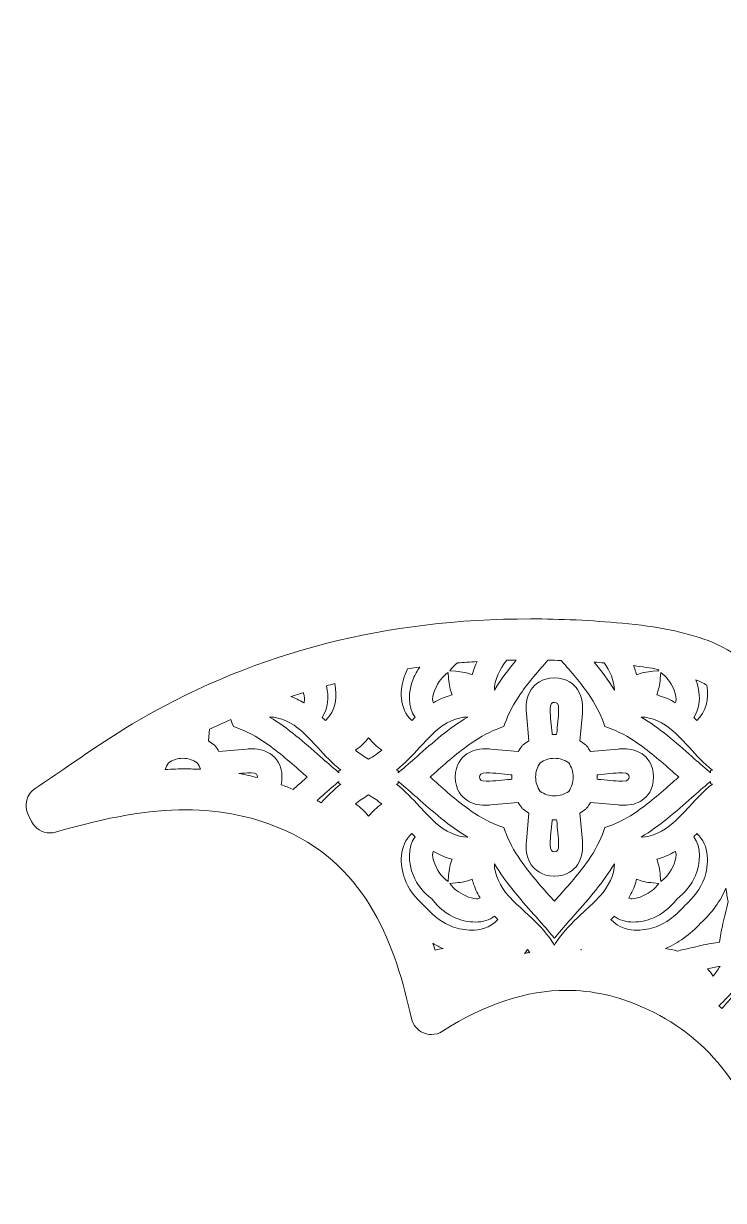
# Model space of a CAD drawing. Header units: inches. Extents: x 48 to 3590, y -2173 to -247.
# Drawn here: x 1273 to 1688, y -2169 to -1471 of the extents above; entities that cross this region are included whole.
import ezdxf

# ---------------------------------------------------------------- set-up
doc = ezdxf.new("R2010")
doc.units = ezdxf.units.IN
doc.header["$MEASUREMENT"] = 0
doc.layers.add('Layer 1', color=7, linetype='Continuous')

msp = doc.modelspace()

# ---------------------------------------------------------------- linework, layer by layer
at = {"layer": 'Layer 1', "lineweight": 0}
for points, knots in [([(1996.29, -2168.97), (1995.21, -2168.97), (1994.12, -2168.82), (1993.08, -2168.53), (1993.08, -2168.53), (1989.73, -2167.62), (1989.73, -2167.62), (1969.16, -2162.03), (1949.74, -2156.75), (1934.71, -2136.88), (1912.33, -2107.3), (1881.23, -2091.01), (1847.15, -2091.01), (1818.88, -2091.01), (1791.08, -2102.1), (1766.73, -2123.08), (1759.85, -2129.01), (1753.28, -2135.75), (1746.32, -2142.87), (1742.87, -2146.41), (1739.3, -2150.07), (1735.48, -2153.85), (1733.19, -2156.12), (1730.15, -2157.37), (1726.92, -2157.37), (1725.87, -2157.37), (1724.83, -2157.23), (1723.81, -2156.96), (1719.66, -2155.86), (1716.37, -2152.61), (1715.21, -2148.48), (1702.18, -2101.72), (1677.52, -2070.9), (1639.82, -2054.27), (1624.94, -2047.7), (1609.79, -2044.37), (1594.79, -2044.37), (1571.14, -2044.37), (1547.04, -2052.32), (1521.14, -2068.66), (1519.19, -2069.89), (1516.95, -2070.53), (1514.65, -2070.53), (1513.03, -2070.53), (1511.45, -2070.22), (1509.96, -2069.59), (1506.31, -2068.06), (1503.62, -2064.85), (1502.78, -2060.98), (1493.43, -2018.33), (1477.25, -1971.75), (1428.14, -1949.63), (1409.82, -1941.37), (1390.47, -1937.36), (1368.99, -1937.36), (1347.02, -1937.36), (1323.25, -1941.42), (1291.91, -1950.51), (1290.81, -1950.83), (1289.67, -1950.99), (1288.52, -1950.99), (1283.88, -1950.99), (1279.71, -1948.41), (1277.64, -1944.26), (1277.64, -1944.26), (1275.61, -1940.18), (1275.61, -1940.18), (1272.89, -1934.7), (1274.68, -1928.01), (1279.79, -1924.63), (1286.28, -1920.34), (1292.83, -1915.84), (1299.17, -1911.49), (1313.26, -1901.81), (1327.82, -1891.81), (1343.08, -1883.07), (1412.34, -1843.39), (1487.67, -1824.1), (1573.39, -1824.1), (1591.07, -1824.1), (1609.41, -1824.96), (1627.9, -1826.65), (1648.58, -1828.55), (1664.72, -1831.83), (1678.69, -1836.97), (1690.98, -1841.49), (1703.6, -1850.52), (1713.31, -1861.74), (1729.52, -1880.46), (1751.29, -1889.88), (1770.74, -1896.53), (1777.26, -1890.92), (1783.79, -1885), (1790.61, -1878.79), (1742.93, -1848.99), (1712.47, -1804.06), (1697.54, -1741.63), (1696.29, -1736.37), (1698.7, -1730.85), (1703.41, -1728.2), (1705.23, -1727.18), (1707.29, -1726.65), (1709.36, -1726.65), (1712.6, -1726.65), (1715.64, -1727.9), (1717.94, -1730.18), (1739.4, -1751.5), (1766.94, -1752.91), (1796.1, -1754.4), (1798.36, -1754.52), (1800.6, -1754.58), (1802.76, -1754.58), (1830.09, -1754.58), (1849.72, -1745.38), (1868.4, -1723.84), (1887.61, -1701.67), (1905.76, -1680.73), (1905.38, -1650.42), (1905.32, -1645.03), (1908.87, -1640.19), (1914.03, -1638.63), (1915.17, -1638.29), (1916.35, -1638.11), (1917.54, -1638.11), (1921.68, -1638.11), (1925.5, -1640.19), (1927.75, -1643.67), (1962.49, -1697.4), (1973.74, -1750.47), (1962.07, -1805.72), (1971.2, -1805.13), (1979.89, -1804.52), (1988.22, -1803.46), (1988.55, -1803.24), (1988.99, -1802.87), (1989.21, -1802.63), (2001.36, -1776.14), (2005.52, -1754.08), (2002.66, -1731.19), (2000.73, -1715.8), (2006.97, -1695.17), (2017.83, -1681.01), (2040.23, -1651.81), (2066.66, -1618.2), (2096.93, -1588.89), (2161.92, -1525.96), (2242.67, -1486.54), (2336.93, -1471.71), (2339.88, -1471.25), (2342.39, -1471.03), (2344.84, -1471.03), (2349.05, -1471.03), (2353.1, -1471.67), (2357.21, -1472.99), (2361.69, -1474.43), (2364.96, -1478.37), (2365.56, -1483.03), (2366.15, -1487.69), (2363.97, -1492.33), (2360, -1494.84), (2357.1, -1496.68), (2354.18, -1498.49), (2351.27, -1500.3), (2345.13, -1504.12), (2338.82, -1508.04), (2332.86, -1512.06), (2302.66, -1532.45), (2282.75, -1553.78), (2270.23, -1579.21), (2249.48, -1621.32), (2254.64, -1664.1), (2286.46, -1713.83), (2286.46, -1713.83), (2293.01, -1724.1), (2293.01, -1724.1), (2295.1, -1727.38), (2295.5, -1731.5), (2294.07, -1735.11), (2292.64, -1738.73), (2289.53, -1741.46), (2285.77, -1742.42), (2237.51, -1754.72), (2207.23, -1779.56), (2193.19, -1818.35), (2179.26, -1856.82), (2184.33, -1896.54), (2208.24, -1936.41), (2210.39, -1939.99), (2210.56, -1944.36), (2208.69, -1948.1), (2206.82, -1951.84), (2203.23, -1954.32), (2199.07, -1954.75), (2191.7, -1955.52), (2184.33, -1956.05), (2177.2, -1956.56), (2161.71, -1957.67), (2147.08, -1958.72), (2133.05, -1961.92), (2074.23, -1975.36), (2039.37, -2025.79), (2048.27, -2084.57), (2052.5, -2112.43), (2042.51, -2132.51), (2031.01, -2152.3), (2028.84, -2156.03), (2024.81, -2158.35), (2020.5, -2158.35), (2020.5, -2158.35), (2020.5, -2158.35), (2020.5, -2158.35), (2019.68, -2158.35), (2018.86, -2158.27), (2018.06, -2158.1), (2012.94, -2157.06), (2009.07, -2152.87), (2008.43, -2147.69), (2008.07, -2144.73), (2007.8, -2141.99), (2007.57, -2139.57), (2007.13, -2135.04), (2006.79, -2131.51), (2006.02, -2128.46), (2004.24, -2121.45), (2000.73, -2117.96), (1994.64, -2117.18), (1994.15, -2117.22), (1993.51, -2117.42), (1993.11, -2117.58), (1989.5, -2122.57), (1989.42, -2127.49), (1992.87, -2133.02), (1994.64, -2135.86), (1997.05, -2138.72), (2000.11, -2142.35), (2001.67, -2144.21), (2003.4, -2146.26), (2005.23, -2148.52), (2007.33, -2150.78), (2008.49, -2153.72), (2008.49, -2156.81), (2008.49, -2163.44), (2003.09, -2168.89), (1996.46, -2168.96), (1996.46, -2168.96), (1996.29, -2168.97), (1996.29, -2168.97)], [0, 0, 0, 0, 1, 1, 1, 2, 2, 2, 3, 3, 3, 4, 4, 4, 5, 5, 5, 6, 6, 6, 7, 7, 7, 8, 8, 8, 9, 9, 9, 10, 10, 10, 11, 11, 11, 12, 12, 12, 13, 13, 13, 14, 14, 14, 15, 15, 15, 16, 16, 16, 17, 17, 17, 18, 18, 18, 19, 19, 19, 20, 20, 20, 21, 21, 21, 22, 22, 22, 23, 23, 23, 24, 24, 24, 25, 25, 25, 26, 26, 26, 27, 27, 27, 28, 28, 28, 29, 29, 29, 30, 30, 30, 31, 31, 31, 32, 32, 32, 33, 33, 33, 34, 34, 34, 35, 35, 35, 36, 36, 36, 37, 37, 37, 38, 38, 38, 39, 39, 39, 40, 40, 40, 41, 41, 41, 42, 42, 42, 43, 43, 43, 44, 44, 44, 45, 45, 45, 46, 46, 46, 47, 47, 47, 48, 48, 48, 49, 49, 49, 50, 50, 50, 51, 51, 51, 52, 52, 52, 53, 53, 53, 54, 54, 54, 55, 55, 55, 56, 56, 56, 57, 57, 57, 58, 58, 58, 59, 59, 59, 60, 60, 60, 61, 61, 61, 62, 62, 62, 63, 63, 63, 64, 64, 64, 65, 65, 65, 66, 66, 66, 67, 67, 67, 68, 68, 68, 69, 69, 69, 70, 70, 70, 71, 71, 71, 72, 72, 72, 73, 73, 73, 74, 74, 74, 75, 75, 75, 76, 76, 76, 77, 77, 77, 78, 78, 78, 79, 79, 79, 80, 80, 80, 81, 81, 81, 82, 82, 82, 82]), ([(1516.26, -1920), (1523.28, -1926.21), (1530.54, -1932.63), (1538.25, -1938.03), (1543.76, -1941.88), (1549.83, -1945.05), (1555.81, -1947.19), (1555.81, -1947.19), (1557.58, -1947.83), (1557.58, -1947.83), (1557.58, -1947.83), (1558.22, -1949.61), (1558.22, -1949.61), (1560.37, -1955.59), (1563.54, -1961.66), (1567.39, -1967.16), (1572.79, -1974.87), (1579.2, -1982.13), (1585.41, -1989.15), (1586.12, -1989.96), (1586.83, -1990.76), (1587.54, -1991.56), (1588.24, -1990.76), (1588.95, -1989.96), (1589.66, -1989.16), (1595.87, -1982.14), (1602.29, -1974.88), (1607.69, -1967.16), (1611.54, -1961.66), (1614.71, -1955.59), (1616.85, -1949.61), (1616.85, -1949.61), (1617.49, -1947.83), (1617.49, -1947.83), (1617.49, -1947.83), (1619.27, -1947.19), (1619.27, -1947.19), (1625.25, -1945.05), (1631.32, -1941.88), (1636.82, -1938.03), (1644.54, -1932.63), (1651.8, -1926.21), (1658.82, -1920), (1659.62, -1919.29), (1660.42, -1918.59), (1661.22, -1917.88), (1660.42, -1917.17), (1659.62, -1916.46), (1658.82, -1915.75), (1651.79, -1909.55), (1644.53, -1903.13), (1636.82, -1897.73), (1631.32, -1893.88), (1625.25, -1890.71), (1619.27, -1888.56), (1619.27, -1888.56), (1617.49, -1887.92), (1617.49, -1887.92), (1617.49, -1887.92), (1616.85, -1886.15), (1616.85, -1886.15), (1614.71, -1880.17), (1611.54, -1874.1), (1607.69, -1868.6), (1602.98, -1861.88), (1597.79, -1855.81), (1591.57, -1848.76), (1588.88, -1848.67), (1586.25, -1848.6), (1583.69, -1848.55), (1578.32, -1854.64), (1572.4, -1861.44), (1567.39, -1868.6), (1563.54, -1874.1), (1560.37, -1880.17), (1558.22, -1886.15), (1558.22, -1886.15), (1557.58, -1887.92), (1557.58, -1887.92), (1557.58, -1887.92), (1555.81, -1888.56), (1555.81, -1888.56), (1549.83, -1890.71), (1543.76, -1893.88), (1538.25, -1897.73), (1530.54, -1903.13), (1523.28, -1909.54), (1516.26, -1915.75), (1515.46, -1916.46), (1514.66, -1917.17), (1513.85, -1917.88), (1514.66, -1918.59), (1515.46, -1919.29), (1516.26, -1920)], [0, 0, 0, 0, 1, 1, 1, 2, 2, 2, 3, 3, 3, 4, 4, 4, 5, 5, 5, 6, 6, 6, 7, 7, 7, 8, 8, 8, 9, 9, 9, 10, 10, 10, 11, 11, 11, 12, 12, 12, 13, 13, 13, 14, 14, 14, 15, 15, 15, 16, 16, 16, 17, 17, 17, 18, 18, 18, 19, 19, 19, 20, 20, 20, 21, 21, 21, 22, 22, 22, 23, 23, 23, 24, 24, 24, 25, 25, 25, 26, 26, 26, 27, 27, 27, 28, 28, 28, 29, 29, 29, 30, 30, 30, 31, 31, 31, 31]), ([(1529.09, -1855.11), (1532.77, -1855.42), (1536.01, -1856.12), (1538.86, -1857.25), (1539, -1856.68), (1539.15, -1856.12), (1539.31, -1855.56), (1539.91, -1853.48), (1540.71, -1851.44), (1541.73, -1849.4), (1537.51, -1849.65), (1533.71, -1849.92), (1530.07, -1850.22), (1529.89, -1850.35), (1529.74, -1850.47), (1529.6, -1850.58), (1528.22, -1851.7), (1526.92, -1853.09), (1525.61, -1854.83), (1525.61, -1854.83), (1529.09, -1855.11), (1529.09, -1855.11)], [0, 0, 0, 0, 1, 1, 1, 2, 2, 2, 3, 3, 3, 4, 4, 4, 5, 5, 5, 6, 6, 6, 7, 7, 7, 7]), ([(1559.35, -1848.6), (1555.04, -1853.81), (1551.88, -1860.39), (1551.96, -1866.45), (1555.87, -1859.89), (1560.4, -1853.92), (1564.92, -1848.48), (1563.08, -1848.51), (1561.22, -1848.55), (1559.35, -1848.6)], [0, 0, 0, 0, 1, 1, 1, 2, 2, 2, 3, 3, 3, 3]), ([(1500.54, -1853.71), (1499.85, -1855.01), (1499.28, -1856.28), (1498.81, -1857.55), (1495.79, -1865.77), (1495.34, -1877.24), (1503.04, -1884.39), (1503.7, -1883.71), (1504.35, -1883.08), (1504.98, -1882.47), (1500.33, -1876.16), (1500.87, -1866.87), (1503.93, -1859.48), (1504.91, -1857.1), (1506.21, -1854.83), (1507.82, -1852.69), (1505.33, -1853.01), (1502.91, -1853.35), (1500.54, -1853.71)], [0, 0, 0, 0, 1, 1, 1, 2, 2, 2, 3, 3, 3, 4, 4, 4, 5, 5, 5, 6, 6, 6, 6]), ([(1524.49, -1855.95), (1522.75, -1857.26), (1521.36, -1858.56), (1520.24, -1859.94), (1517.75, -1863.02), (1514.6, -1869.83), (1515.52, -1873.09), (1515.6, -1873.36), (1515.7, -1873.61), (1515.88, -1873.83), (1518.98, -1871.94), (1522.06, -1870.56), (1525.22, -1869.65), (1525.78, -1869.49), (1526.34, -1869.34), (1526.91, -1869.2), (1525.78, -1866.35), (1525.07, -1863.11), (1524.77, -1859.43), (1524.77, -1859.43), (1524.49, -1855.95), (1524.49, -1855.95)], [0, 0, 0, 0, 1, 1, 1, 2, 2, 2, 3, 3, 3, 4, 4, 4, 5, 5, 5, 6, 6, 6, 7, 7, 7, 7]), ([(1611.19, -1849.74), (1615.45, -1854.97), (1619.56, -1860.5), (1623.1, -1866.43), (1623.15, -1860.76), (1620.35, -1854.77), (1616.94, -1850.16), (1614.97, -1850.01), (1613.06, -1849.87), (1611.19, -1849.74)], [0, 0, 0, 0, 1, 1, 1, 2, 2, 2, 3, 3, 3, 3]), ([(1634.44, -1851.8), (1634.96, -1853.05), (1635.4, -1854.3), (1635.77, -1855.56), (1635.93, -1856.12), (1636.08, -1856.68), (1636.21, -1857.25), (1639.06, -1856.12), (1642.3, -1855.42), (1645.99, -1855.11), (1645.99, -1855.11), (1649.46, -1854.83), (1649.46, -1854.83), (1649.26, -1854.56), (1649.04, -1854.29), (1648.8, -1854), (1644.35, -1853.15), (1639.6, -1852.43), (1634.44, -1851.8)], [0, 0, 0, 0, 1, 1, 1, 2, 2, 2, 3, 3, 3, 4, 4, 4, 5, 5, 5, 6, 6, 6, 6]), ([(1648.17, -1869.2), (1648.73, -1869.34), (1649.3, -1869.49), (1649.86, -1869.65), (1653.02, -1870.56), (1656.09, -1871.94), (1659.19, -1873.83), (1659.37, -1873.61), (1659.48, -1873.36), (1659.55, -1873.09), (1660.48, -1869.83), (1657.33, -1863.02), (1654.84, -1859.94), (1653.72, -1858.56), (1652.33, -1857.26), (1650.59, -1855.95), (1650.59, -1855.95), (1650.3, -1859.43), (1650.3, -1859.43), (1650, -1863.11), (1649.3, -1866.35), (1648.17, -1869.2)], [0, 0, 0, 0, 1, 1, 1, 2, 2, 2, 3, 3, 3, 4, 4, 4, 5, 5, 5, 6, 6, 6, 7, 7, 7, 7]), ([(1449.87, -1882.47), (1450.5, -1883.08), (1451.14, -1883.71), (1451.81, -1884.39), (1458.05, -1878.61), (1458.96, -1869.99), (1457.43, -1862.49), (1455.75, -1862.92), (1454.06, -1863.37), (1452.36, -1863.83), (1453.99, -1870.26), (1453.63, -1877.35), (1449.87, -1882.47)], [0, 0, 0, 0, 1, 1, 1, 2, 2, 2, 3, 3, 3, 4, 4, 4, 4]), ([(1587.49, -1976.64), (1579.94, -1976.56), (1575.91, -1972.91), (1573.86, -1969.87), (1570.62, -1965.07), (1570.58, -1959.97), (1570.97, -1955.61), (1570.97, -1955.61), (1572.41, -1939.27), (1572.41, -1939.27), (1571.23, -1938.59), (1570.12, -1937.83), (1569.07, -1936.99), (1569.07, -1936.99), (1568.71, -1936.71), (1568.71, -1936.71), (1568.71, -1936.71), (1568.43, -1936.35), (1568.43, -1936.35), (1567.59, -1935.3), (1566.83, -1934.18), (1566.15, -1933.01), (1566.15, -1933.01), (1549.8, -1934.45), (1549.8, -1934.45), (1548.55, -1934.56), (1547.44, -1934.61), (1546.41, -1934.61), (1542.09, -1934.61), (1538.64, -1933.64), (1535.55, -1931.56), (1532.51, -1929.51), (1528.86, -1925.48), (1528.78, -1917.92), (1528.86, -1910.28), (1532.51, -1906.25), (1535.55, -1904.2), (1538.64, -1902.11), (1542.09, -1901.14), (1546.41, -1901.14), (1547.44, -1901.14), (1548.55, -1901.2), (1549.8, -1901.31), (1549.8, -1901.31), (1566.15, -1902.75), (1566.15, -1902.75), (1566.83, -1901.57), (1567.59, -1900.46), (1568.43, -1899.41), (1568.43, -1899.41), (1568.71, -1899.05), (1568.71, -1899.05), (1568.71, -1899.05), (1569.07, -1898.77), (1569.07, -1898.77), (1570.12, -1897.93), (1571.23, -1897.17), (1572.41, -1896.49), (1572.41, -1896.49), (1570.97, -1880.14), (1570.97, -1880.14), (1570.58, -1875.79), (1570.62, -1870.69), (1573.86, -1865.89), (1575.91, -1862.85), (1579.94, -1859.2), (1587.49, -1859.12), (1595.14, -1859.2), (1599.17, -1862.85), (1601.22, -1865.89), (1604.45, -1870.69), (1604.49, -1875.79), (1604.11, -1880.14), (1604.11, -1880.14), (1602.67, -1896.49), (1602.67, -1896.49), (1603.84, -1897.17), (1604.96, -1897.93), (1606.01, -1898.77), (1606.01, -1898.77), (1606.37, -1899.05), (1606.37, -1899.05), (1606.37, -1899.05), (1606.65, -1899.41), (1606.65, -1899.41), (1607.48, -1900.46), (1608.25, -1901.57), (1608.93, -1902.75), (1608.93, -1902.75), (1625.27, -1901.31), (1625.27, -1901.31), (1626.53, -1901.2), (1627.64, -1901.14), (1628.66, -1901.14), (1632.98, -1901.14), (1636.43, -1902.11), (1639.53, -1904.2), (1642.57, -1906.25), (1646.21, -1910.28), (1646.3, -1917.83), (1646.21, -1925.48), (1642.57, -1929.51), (1639.53, -1931.56), (1636.43, -1933.64), (1632.98, -1934.61), (1628.66, -1934.61), (1627.64, -1934.61), (1626.53, -1934.56), (1625.27, -1934.45), (1625.27, -1934.45), (1608.93, -1933.01), (1608.93, -1933.01), (1608.25, -1934.18), (1607.48, -1935.3), (1606.65, -1936.35), (1606.65, -1936.35), (1606.37, -1936.71), (1606.37, -1936.71), (1606.37, -1936.71), (1606.01, -1936.99), (1606.01, -1936.99), (1604.96, -1937.83), (1603.84, -1938.59), (1602.67, -1939.27), (1602.67, -1939.27), (1604.11, -1955.61), (1604.11, -1955.61), (1604.49, -1959.97), (1604.45, -1965.07), (1601.22, -1969.87), (1599.17, -1972.91), (1595.13, -1976.56), (1587.58, -1976.64), (1587.58, -1976.64), (1587.54, -1976.64), (1587.54, -1976.64), (1587.54, -1976.64), (1587.49, -1976.64), (1587.49, -1976.64)], [0, 0, 0, 0, 1, 1, 1, 2, 2, 2, 3, 3, 3, 4, 4, 4, 5, 5, 5, 6, 6, 6, 7, 7, 7, 8, 8, 8, 9, 9, 9, 10, 10, 10, 11, 11, 11, 12, 12, 12, 13, 13, 13, 14, 14, 14, 15, 15, 15, 16, 16, 16, 17, 17, 17, 18, 18, 18, 19, 19, 19, 20, 20, 20, 21, 21, 21, 22, 22, 22, 23, 23, 23, 24, 24, 24, 25, 25, 25, 26, 26, 26, 27, 27, 27, 28, 28, 28, 29, 29, 29, 30, 30, 30, 31, 31, 31, 32, 32, 32, 33, 33, 33, 34, 34, 34, 35, 35, 35, 36, 36, 36, 37, 37, 37, 38, 38, 38, 39, 39, 39, 40, 40, 40, 41, 41, 41, 42, 42, 42, 43, 43, 43, 44, 44, 44, 45, 45, 45, 46, 46, 46, 46]), ([(1670.1, -1882.47), (1670.72, -1883.08), (1671.37, -1883.71), (1672.03, -1884.38), (1677.24, -1879.49), (1679.36, -1871.95), (1677.85, -1863.41), (1675.65, -1862.13), (1673.51, -1861.06), (1671.45, -1860.23), (1674.24, -1867.49), (1674.59, -1876.37), (1670.1, -1882.47)], [0, 0, 0, 0, 1, 1, 1, 2, 2, 2, 3, 3, 3, 4, 4, 4, 4]), ([(1431.29, -1870.17), (1433.87, -1871.06), (1436.41, -1872.27), (1438.97, -1873.83), (1439.09, -1873.68), (1439.16, -1873.53), (1439.22, -1873.39), (1439.7, -1872.23), (1439.5, -1870.18), (1438.72, -1867.78), (1436.29, -1868.54), (1433.82, -1869.33), (1431.29, -1870.17)], [0, 0, 0, 0, 1, 1, 1, 2, 2, 2, 3, 3, 3, 4, 4, 4, 4]), ([(1587.54, -1873.58), (1586.2, -1873.7), (1584.92, -1874.07), (1585.03, -1877.86), (1585.17, -1882.48), (1585.68, -1887.27), (1586.17, -1891.9), (1586.2, -1892.13), (1586.22, -1892.36), (1586.25, -1892.59), (1586.6, -1892.57), (1586.96, -1892.57), (1587.32, -1892.57), (1587.32, -1892.57), (1587.76, -1892.57), (1587.76, -1892.57), (1588.12, -1892.57), (1588.47, -1892.58), (1588.83, -1892.59), (1588.85, -1892.36), (1588.88, -1892.13), (1588.9, -1891.9), (1589.39, -1887.27), (1589.9, -1882.48), (1590.04, -1877.86), (1590.16, -1874.08), (1588.88, -1873.7), (1587.54, -1873.58)], [0, 0, 0, 0, 1, 1, 1, 2, 2, 2, 3, 3, 3, 4, 4, 4, 5, 5, 5, 6, 6, 6, 7, 7, 7, 8, 8, 8, 9, 9, 9, 9]), ([(1425.54, -1922.42), (1427.84, -1923.25), (1430.22, -1924.16), (1432.7, -1925.18), (1434.68, -1923.46), (1436.67, -1921.7), (1438.6, -1919.99), (1439.4, -1919.29), (1440.2, -1918.58), (1441, -1917.88), (1440.19, -1917.17), (1439.39, -1916.46), (1438.59, -1915.75), (1431.57, -1909.55), (1424.31, -1903.13), (1416.59, -1897.73), (1411.09, -1893.88), (1405.02, -1890.71), (1399.04, -1888.56), (1399.04, -1888.56), (1397.26, -1887.92), (1397.26, -1887.92), (1397.26, -1887.92), (1396.63, -1886.15), (1396.63, -1886.15), (1396.35, -1885.39), (1396.05, -1884.61), (1395.72, -1883.79), (1391.2, -1885.75), (1387.02, -1887.65), (1383.05, -1889.55), (1383.05, -1889.55), (1382.44, -1896.49), (1382.44, -1896.49), (1383.61, -1897.17), (1384.73, -1897.93), (1385.78, -1898.77), (1385.78, -1898.77), (1386.14, -1899.05), (1386.14, -1899.05), (1386.14, -1899.05), (1386.42, -1899.41), (1386.42, -1899.41), (1387.26, -1900.46), (1388.02, -1901.57), (1388.7, -1902.75), (1388.7, -1902.75), (1405.05, -1901.31), (1405.05, -1901.31), (1406.3, -1901.2), (1407.41, -1901.14), (1408.44, -1901.14), (1412.76, -1901.14), (1416.21, -1902.11), (1419.3, -1904.2), (1422.34, -1906.25), (1425.99, -1910.28), (1426.07, -1917.83), (1426.05, -1919.47), (1425.88, -1921), (1425.54, -1922.42)], [0, 0, 0, 0, 1, 1, 1, 2, 2, 2, 3, 3, 3, 4, 4, 4, 5, 5, 5, 6, 6, 6, 7, 7, 7, 8, 8, 8, 9, 9, 9, 10, 10, 10, 11, 11, 11, 12, 12, 12, 13, 13, 13, 14, 14, 14, 15, 15, 15, 16, 16, 16, 17, 17, 17, 18, 18, 18, 19, 19, 19, 20, 20, 20, 20]), ([(1418.72, -1882.29), (1429.74, -1888.85), (1439.37, -1897.39), (1448.75, -1905.69), (1452.17, -1908.72), (1455.72, -1911.86), (1459.23, -1914.81), (1459.23, -1914.81), (1459.84, -1915.33), (1459.84, -1915.33), (1459.84, -1915.33), (1459.84, -1913.98), (1459.84, -1913.98), (1460.22, -1913.89), (1460.59, -1913.8), (1460.96, -1913.72), (1455.87, -1909.72), (1451.53, -1905.01), (1447.31, -1900.45), (1444.12, -1896.99), (1441.11, -1893.73), (1437.8, -1890.74), (1431.92, -1885.45), (1424.87, -1882.29), (1418.92, -1882.29), (1418.85, -1882.29), (1418.79, -1882.29), (1418.72, -1882.29)], [0, 0, 0, 0, 1, 1, 1, 2, 2, 2, 3, 3, 3, 4, 4, 4, 5, 5, 5, 6, 6, 6, 7, 7, 7, 8, 8, 8, 9, 9, 9, 9]), ([(1495.01, -1913.98), (1495.01, -1913.98), (1495.01, -1915.33), (1495.01, -1915.33), (1495.01, -1915.33), (1495.61, -1914.81), (1495.61, -1914.81), (1499.13, -1911.86), (1502.68, -1908.72), (1506.1, -1905.69), (1515.48, -1897.38), (1525.11, -1888.85), (1536.13, -1882.29), (1536.06, -1882.29), (1536, -1882.29), (1535.93, -1882.29), (1529.98, -1882.29), (1522.92, -1885.45), (1517.05, -1890.74), (1513.74, -1893.73), (1510.73, -1896.99), (1507.54, -1900.45), (1503.32, -1905.02), (1498.97, -1909.72), (1493.89, -1913.72), (1494.26, -1913.8), (1494.63, -1913.89), (1495.01, -1913.98)], [0, 0, 0, 0, 1, 1, 1, 2, 2, 2, 3, 3, 3, 4, 4, 4, 5, 5, 5, 6, 6, 6, 7, 7, 7, 8, 8, 8, 9, 9, 9, 9]), ([(1638.95, -1882.29), (1649.96, -1888.85), (1659.6, -1897.38), (1668.97, -1905.69), (1672.4, -1908.72), (1675.94, -1911.86), (1679.46, -1914.81), (1679.46, -1914.81), (1680.07, -1915.33), (1680.07, -1915.33), (1680.07, -1915.33), (1680.07, -1913.98), (1680.07, -1913.98), (1680.45, -1913.89), (1680.82, -1913.8), (1681.18, -1913.72), (1676.1, -1909.72), (1671.75, -1905.01), (1667.54, -1900.45), (1664.35, -1896.99), (1661.33, -1893.73), (1658.02, -1890.74), (1652.15, -1885.45), (1645.09, -1882.29), (1639.14, -1882.29), (1639.08, -1882.29), (1639.01, -1882.29), (1638.95, -1882.29)], [0, 0, 0, 0, 1, 1, 1, 2, 2, 2, 3, 3, 3, 4, 4, 4, 5, 5, 5, 6, 6, 6, 7, 7, 7, 8, 8, 8, 9, 9, 9, 9]), ([(1469.55, -1901.93), (1472.11, -1903.94), (1474.72, -1905.7), (1477.42, -1907.24), (1480.13, -1905.7), (1482.74, -1903.94), (1485.3, -1901.93), (1482.29, -1899.9), (1479.66, -1897.45), (1477.42, -1894.6), (1475.19, -1897.45), (1472.56, -1899.9), (1469.55, -1901.93)], [0, 0, 0, 0, 1, 1, 1, 2, 2, 2, 3, 3, 3, 4, 4, 4, 4]), ([(1358.82, -1909.39), (1357.97, -1910.64), (1357.32, -1912), (1356.88, -1913.41), (1361.01, -1913.17), (1365.06, -1913.05), (1368.99, -1913.05), (1371.74, -1913.05), (1374.62, -1913.13), (1377.7, -1913.28), (1377.26, -1911.91), (1376.62, -1910.6), (1375.8, -1909.38), (1373.27, -1907.67), (1370.34, -1906.76), (1367.31, -1906.75), (1364.28, -1906.76), (1361.36, -1907.67), (1358.82, -1909.39)], [0, 0, 0, 0, 1, 1, 1, 2, 2, 2, 3, 3, 3, 4, 4, 4, 5, 5, 5, 6, 6, 6, 6]), ([(1579.04, -1926.37), (1581.59, -1928.09), (1584.51, -1929), (1587.55, -1929.01), (1590.56, -1929), (1593.49, -1928.09), (1596.03, -1926.37), (1597.74, -1923.83), (1598.65, -1920.9), (1598.67, -1917.86), (1598.65, -1914.85), (1597.74, -1911.93), (1596.03, -1909.39), (1593.49, -1907.67), (1590.57, -1906.76), (1587.54, -1906.75), (1584.5, -1906.76), (1581.58, -1907.67), (1579.04, -1909.39), (1577.33, -1911.93), (1576.42, -1914.86), (1576.41, -1917.89), (1576.42, -1920.9), (1577.33, -1923.83), (1579.04, -1926.37)], [0, 0, 0, 0, 1, 1, 1, 2, 2, 2, 3, 3, 3, 4, 4, 4, 5, 5, 5, 6, 6, 6, 7, 7, 7, 8, 8, 8, 8]), ([(1400.46, -1915.8), (1404.22, -1916.47), (1407.92, -1917.27), (1411.55, -1918.19), (1411.57, -1918.08), (1411.59, -1917.97), (1411.61, -1917.85), (1411.48, -1916.53), (1411.13, -1915.37), (1407.73, -1915.37), (1407.6, -1915.37), (1407.46, -1915.37), (1407.32, -1915.37), (1405.06, -1915.44), (1402.76, -1915.6), (1400.46, -1915.8)], [0, 0, 0, 0, 1, 1, 1, 2, 2, 2, 3, 3, 3, 4, 4, 4, 5, 5, 5, 5]), ([(1543.24, -1917.88), (1543.36, -1919.21), (1543.7, -1920.39), (1547.12, -1920.39), (1547.25, -1920.39), (1547.38, -1920.39), (1547.52, -1920.38), (1552.14, -1920.24), (1556.93, -1919.73), (1561.57, -1919.24), (1561.8, -1919.22), (1562.02, -1919.19), (1562.25, -1919.17), (1562.23, -1918.73), (1562.23, -1918.29), (1562.23, -1917.85), (1562.23, -1917.43), (1562.23, -1917.01), (1562.25, -1916.59), (1562.02, -1916.56), (1561.8, -1916.54), (1561.57, -1916.52), (1556.94, -1916.02), (1552.14, -1915.51), (1547.52, -1915.37), (1547.39, -1915.37), (1547.25, -1915.37), (1547.12, -1915.37), (1543.71, -1915.37), (1543.36, -1916.6), (1543.24, -1917.88)], [0, 0, 0, 0, 1, 1, 1, 2, 2, 2, 3, 3, 3, 4, 4, 4, 5, 5, 5, 6, 6, 6, 7, 7, 7, 8, 8, 8, 9, 9, 9, 10, 10, 10, 10]), ([(1613.5, -1919.24), (1618.14, -1919.73), (1622.93, -1920.24), (1627.55, -1920.38), (1627.69, -1920.39), (1627.82, -1920.39), (1627.96, -1920.39), (1631.37, -1920.39), (1631.72, -1919.16), (1631.83, -1917.88), (1631.71, -1916.55), (1631.38, -1915.37), (1627.96, -1915.37), (1627.82, -1915.37), (1627.69, -1915.37), (1627.55, -1915.37), (1622.93, -1915.51), (1618.14, -1916.02), (1613.5, -1916.52), (1613.28, -1916.54), (1613.05, -1916.56), (1612.83, -1916.59), (1612.84, -1917.03), (1612.85, -1917.47), (1612.85, -1917.91), (1612.85, -1918.33), (1612.84, -1918.75), (1612.83, -1919.17), (1613.05, -1919.19), (1613.28, -1919.22), (1613.5, -1919.24)], [0, 0, 0, 0, 1, 1, 1, 2, 2, 2, 3, 3, 3, 4, 4, 4, 5, 5, 5, 6, 6, 6, 7, 7, 7, 8, 8, 8, 9, 9, 9, 10, 10, 10, 10]), ([(1446.83, -1931.76), (1447.68, -1932.21), (1448.51, -1932.67), (1449.33, -1933.13), (1452.93, -1929.26), (1456.68, -1925.4), (1460.96, -1922.04), (1460.59, -1921.95), (1460.22, -1921.86), (1459.84, -1921.78), (1459.84, -1921.78), (1459.84, -1920.43), (1459.84, -1920.43), (1459.84, -1920.43), (1459.23, -1920.94), (1459.23, -1920.94), (1455.71, -1923.9), (1452.16, -1927.04), (1448.73, -1930.08), (1448.1, -1930.64), (1447.47, -1931.2), (1446.83, -1931.76)], [0, 0, 0, 0, 1, 1, 1, 2, 2, 2, 3, 3, 3, 4, 4, 4, 5, 5, 5, 6, 6, 6, 7, 7, 7, 7]), ([(1493.89, -1922.04), (1498.97, -1926.03), (1503.32, -1930.74), (1507.54, -1935.31), (1510.73, -1938.76), (1513.74, -1942.03), (1517.05, -1945.01), (1522.92, -1950.31), (1529.98, -1953.47), (1535.93, -1953.47), (1536, -1953.47), (1536.06, -1953.47), (1536.13, -1953.47), (1525.11, -1946.9), (1515.48, -1938.37), (1506.1, -1930.07), (1502.68, -1927.03), (1499.13, -1923.9), (1495.61, -1920.94), (1495.61, -1920.94), (1495.01, -1920.43), (1495.01, -1920.43), (1495.01, -1920.43), (1495.01, -1921.78), (1495.01, -1921.78), (1494.63, -1921.86), (1494.26, -1921.95), (1493.89, -1922.04)], [0, 0, 0, 0, 1, 1, 1, 2, 2, 2, 3, 3, 3, 4, 4, 4, 5, 5, 5, 6, 6, 6, 7, 7, 7, 8, 8, 8, 9, 9, 9, 9]), ([(1639.14, -1953.47), (1645.09, -1953.47), (1652.15, -1950.31), (1658.02, -1945.01), (1661.33, -1942.03), (1664.35, -1938.76), (1667.54, -1935.31), (1671.76, -1930.74), (1676.1, -1926.03), (1681.18, -1922.04), (1680.82, -1921.95), (1680.45, -1921.86), (1680.07, -1921.78), (1680.07, -1921.78), (1680.07, -1920.43), (1680.07, -1920.43), (1680.07, -1920.43), (1679.46, -1920.94), (1679.46, -1920.94), (1675.94, -1923.9), (1672.4, -1927.03), (1668.97, -1930.07), (1659.6, -1938.37), (1649.96, -1946.9), (1638.95, -1953.47), (1639.01, -1953.47), (1639.08, -1953.47), (1639.14, -1953.47)], [0, 0, 0, 0, 1, 1, 1, 2, 2, 2, 3, 3, 3, 4, 4, 4, 5, 5, 5, 6, 6, 6, 7, 7, 7, 8, 8, 8, 9, 9, 9, 9]), ([(1469.55, -1933.83), (1472.56, -1935.86), (1475.19, -1938.31), (1477.42, -1941.16), (1479.66, -1938.31), (1482.29, -1935.86), (1485.3, -1933.83), (1482.74, -1931.82), (1480.13, -1930.06), (1477.42, -1928.52), (1474.72, -1930.06), (1472.11, -1931.82), (1469.55, -1933.83)], [0, 0, 0, 0, 1, 1, 1, 2, 2, 2, 3, 3, 3, 4, 4, 4, 4]), ([(1586.17, -1943.86), (1585.68, -1948.49), (1585.17, -1953.28), (1585.03, -1957.89), (1584.92, -1961.68), (1586.2, -1962.05), (1587.54, -1962.18), (1588.88, -1962.05), (1590.16, -1961.68), (1590.04, -1957.89), (1589.9, -1953.28), (1589.39, -1948.49), (1588.9, -1943.86), (1588.88, -1943.63), (1588.85, -1943.4), (1588.83, -1943.17), (1588.47, -1943.18), (1588.11, -1943.19), (1587.75, -1943.19), (1587.75, -1943.19), (1587.32, -1943.19), (1587.32, -1943.19), (1586.96, -1943.19), (1586.6, -1943.18), (1586.25, -1943.17), (1586.22, -1943.4), (1586.2, -1943.63), (1586.17, -1943.86)], [0, 0, 0, 0, 1, 1, 1, 2, 2, 2, 3, 3, 3, 4, 4, 4, 5, 5, 5, 6, 6, 6, 7, 7, 7, 8, 8, 8, 9, 9, 9, 9]), ([(1503.04, -1951.37), (1495.34, -1958.51), (1495.79, -1969.98), (1498.81, -1978.2), (1500.9, -1983.9), (1504.76, -1989.24), (1510.6, -1994.54), (1510.6, -1994.54), (1510.75, -1994.67), (1510.75, -1994.67), (1510.75, -1994.67), (1510.88, -1994.81), (1510.88, -1994.81), (1516.18, -2000.66), (1521.52, -2004.52), (1527.21, -2006.61), (1530.87, -2007.95), (1534.71, -2008.66), (1538.33, -2008.66), (1543.05, -2008.66), (1549.32, -2007.5), (1554.05, -2002.38), (1553.37, -2001.71), (1552.73, -2001.06), (1552.12, -2000.43), (1549.07, -2002.66), (1545.13, -2003.86), (1540.63, -2003.86), (1536.91, -2003.86), (1532.82, -2003.02), (1529.14, -2001.49), (1523.87, -1999.31), (1519.13, -1995.57), (1515.05, -1990.37), (1509.85, -1986.28), (1506.11, -1981.54), (1503.93, -1976.28), (1500.87, -1968.89), (1500.33, -1959.6), (1504.98, -1953.28), (1504.35, -1952.68), (1503.7, -1952.04), (1503.04, -1951.37)], [0, 0, 0, 0, 1, 1, 1, 2, 2, 2, 3, 3, 3, 4, 4, 4, 5, 5, 5, 6, 6, 6, 7, 7, 7, 8, 8, 8, 9, 9, 9, 10, 10, 10, 11, 11, 11, 12, 12, 12, 13, 13, 13, 14, 14, 14, 14]), ([(1621.03, -2002.38), (1625.76, -2007.5), (1632.03, -2008.66), (1636.75, -2008.66), (1640.36, -2008.66), (1644.21, -2007.95), (1647.86, -2006.61), (1653.55, -2004.52), (1658.9, -2000.66), (1664.2, -1994.81), (1664.2, -1994.81), (1664.33, -1994.67), (1664.33, -1994.67), (1664.33, -1994.67), (1664.47, -1994.54), (1664.47, -1994.54), (1670.32, -1989.24), (1674.17, -1983.89), (1676.27, -1978.2), (1679.28, -1969.98), (1679.73, -1958.51), (1672.04, -1951.37), (1671.37, -1952.04), (1670.73, -1952.68), (1670.1, -1953.28), (1674.75, -1959.6), (1674.21, -1968.89), (1671.15, -1976.28), (1668.96, -1981.54), (1665.23, -1986.28), (1660.03, -1990.37), (1655.94, -1995.57), (1651.2, -1999.31), (1645.94, -2001.49), (1642.2, -2003.04), (1638.22, -2003.86), (1634.44, -2003.86), (1634.44, -2003.86), (1634.44, -2003.86), (1634.44, -2003.86), (1629.95, -2003.86), (1626.01, -2002.66), (1622.95, -2000.43), (1622.34, -2001.06), (1621.7, -2001.71), (1621.03, -2002.38)], [0, 0, 0, 0, 1, 1, 1, 2, 2, 2, 3, 3, 3, 4, 4, 4, 5, 5, 5, 6, 6, 6, 7, 7, 7, 8, 8, 8, 9, 9, 9, 10, 10, 10, 11, 11, 11, 12, 12, 12, 13, 13, 13, 14, 14, 14, 15, 15, 15, 15]), ([(1515.88, -1961.93), (1515.7, -1962.15), (1515.6, -1962.39), (1515.52, -1962.67), (1514.6, -1965.93), (1517.75, -1972.74), (1520.24, -1975.81), (1521.36, -1977.19), (1522.75, -1978.5), (1524.49, -1979.8), (1524.49, -1979.8), (1524.77, -1976.33), (1524.77, -1976.33), (1525.07, -1972.64), (1525.78, -1969.41), (1526.91, -1966.56), (1526.34, -1966.42), (1525.78, -1966.27), (1525.22, -1966.11), (1522.05, -1965.19), (1518.98, -1963.82), (1515.88, -1961.93)], [0, 0, 0, 0, 1, 1, 1, 2, 2, 2, 3, 3, 3, 4, 4, 4, 5, 5, 5, 6, 6, 6, 7, 7, 7, 7]), ([(1648.17, -1966.56), (1649.3, -1969.4), (1650, -1972.64), (1650.3, -1976.33), (1650.3, -1976.33), (1650.59, -1979.8), (1650.59, -1979.8), (1652.33, -1978.5), (1653.72, -1977.19), (1654.84, -1975.81), (1657.33, -1972.74), (1660.48, -1965.93), (1659.55, -1962.67), (1659.48, -1962.39), (1659.37, -1962.15), (1659.19, -1961.93), (1656.09, -1963.82), (1653.02, -1965.19), (1649.86, -1966.11), (1649.3, -1966.27), (1648.73, -1966.42), (1648.17, -1966.56)], [0, 0, 0, 0, 1, 1, 1, 2, 2, 2, 3, 3, 3, 4, 4, 4, 5, 5, 5, 6, 6, 6, 7, 7, 7, 7]), ([(1551.96, -1969.31), (1551.88, -1975.84), (1555.56, -1982.99), (1560.4, -1988.36), (1563.39, -1991.67), (1566.65, -1994.69), (1570.11, -1997.88), (1575.14, -2002.53), (1580.35, -2007.34), (1584.58, -2013.11), (1585.62, -2014.53), (1586.6, -2015.99), (1587.54, -2017.52), (1588.47, -2015.99), (1589.45, -2014.53), (1590.49, -2013.11), (1594.73, -2007.34), (1599.93, -2002.53), (1604.97, -1997.88), (1608.42, -1994.69), (1611.69, -1991.67), (1614.67, -1988.36), (1619.52, -1982.99), (1623.2, -1975.84), (1623.11, -1969.31), (1616.55, -1980.32), (1608.03, -1989.94), (1599.73, -1999.31), (1596.69, -2002.74), (1593.55, -2006.28), (1590.6, -2009.8), (1590.6, -2009.8), (1587.54, -2013.45), (1587.54, -2013.45), (1587.54, -2013.45), (1584.47, -2009.8), (1584.47, -2009.8), (1581.52, -2006.28), (1578.38, -2002.74), (1575.35, -1999.31), (1567.05, -1989.94), (1558.52, -1980.31), (1551.96, -1969.31)], [0, 0, 0, 0, 1, 1, 1, 2, 2, 2, 3, 3, 3, 4, 4, 4, 5, 5, 5, 6, 6, 6, 7, 7, 7, 8, 8, 8, 9, 9, 9, 10, 10, 10, 11, 11, 11, 12, 12, 12, 13, 13, 13, 14, 14, 14, 14]), ([(1525.61, -1980.93), (1526.92, -1982.67), (1528.22, -1984.06), (1529.6, -1985.18), (1532.12, -1987.22), (1537.64, -1990.05), (1541.43, -1990.05), (1542.46, -1990.05), (1543.09, -1989.85), (1543.49, -1989.54), (1541.6, -1986.44), (1540.22, -1983.36), (1539.31, -1980.2), (1539.15, -1979.64), (1539, -1979.07), (1538.86, -1978.51), (1536.01, -1979.64), (1532.77, -1980.34), (1529.09, -1980.64), (1529.09, -1980.64), (1525.61, -1980.93), (1525.61, -1980.93)], [0, 0, 0, 0, 1, 1, 1, 2, 2, 2, 3, 3, 3, 4, 4, 4, 5, 5, 5, 6, 6, 6, 7, 7, 7, 7]), ([(1631.58, -1989.54), (1631.99, -1989.85), (1632.61, -1990.05), (1633.64, -1990.05), (1637.44, -1990.05), (1642.95, -1987.22), (1645.47, -1985.18), (1646.85, -1984.06), (1648.16, -1982.67), (1649.46, -1980.93), (1649.46, -1980.93), (1645.99, -1980.64), (1645.99, -1980.64), (1642.3, -1980.34), (1639.06, -1979.64), (1636.21, -1978.51), (1636.08, -1979.07), (1635.93, -1979.64), (1635.77, -1980.2), (1634.85, -1983.36), (1633.48, -1986.43), (1631.58, -1989.54)], [0, 0, 0, 0, 1, 1, 1, 2, 2, 2, 3, 3, 3, 4, 4, 4, 5, 5, 5, 6, 6, 6, 7, 7, 7, 7]), ([(1653.39, -2019.6), (1655.82, -2019.95), (1658.13, -2020.44), (1660.32, -2021.06), (1662.96, -2020.49), (1665.63, -2019.85), (1668.22, -2019.23), (1672.26, -2018.27), (1676.44, -2017.28), (1680.57, -2016.51), (1682.16, -2016.21), (1683.78, -2015.95), (1685.4, -2015.74), (1685.61, -2014.12), (1685.87, -2012.5), (1686.17, -2010.91), (1686.94, -2006.77), (1687.93, -2002.59), (1688.9, -1998.54), (1689.43, -1996.31), (1689.97, -1994.02), (1690.47, -1991.75), (1690.01, -1989.32), (1689.58, -1986.63), (1689.24, -1983.77), (1686.04, -1991.27), (1681.09, -1998.12), (1674.23, -2004.57), (1667.77, -2011.44), (1660.91, -2016.39), (1653.39, -2019.6)], [0, 0, 0, 0, 1, 1, 1, 2, 2, 2, 3, 3, 3, 4, 4, 4, 5, 5, 5, 6, 6, 6, 7, 7, 7, 8, 8, 8, 9, 9, 9, 10, 10, 10, 10]), ([(1515.5, -2016.48), (1515.98, -2017.81), (1516.45, -2019.15), (1516.91, -2020.5), (1518.45, -2020.14), (1520.04, -2019.84), (1521.68, -2019.6), (1519.57, -2018.7), (1517.51, -2017.66), (1515.5, -2016.48)], [0, 0, 0, 0, 1, 1, 1, 2, 2, 2, 3, 3, 3, 3]), ([(1571.59, -2020.11), (1571.04, -2020.92), (1570.47, -2021.69), (1569.86, -2022.45), (1570.89, -2022.25), (1571.92, -2022.07), (1572.94, -2021.9), (1572.5, -2021.3), (1572.05, -2020.7), (1571.59, -2020.11)], [0, 0, 0, 0, 1, 1, 1, 2, 2, 2, 3, 3, 3, 3]), ([(1603.68, -2020.39), (1603.62, -2020.3), (1603.56, -2020.21), (1603.49, -2020.11), (1603.43, -2020.2), (1603.36, -2020.28), (1603.3, -2020.37), (1603.42, -2020.38), (1603.55, -2020.38), (1603.68, -2020.39)], [0, 0, 0, 0, 1, 1, 1, 2, 2, 2, 3, 3, 3, 3]), ([(1678.21, -2031.51), (1679.49, -2032.86), (1680.65, -2034.31), (1681.7, -2035.87), (1683.16, -2034), (1684.49, -2032.11), (1685.7, -2030.17), (1683.23, -2030.54), (1680.73, -2031), (1678.21, -2031.51)], [0, 0, 0, 0, 1, 1, 1, 2, 2, 2, 3, 3, 3, 3]), ([(1700.71, -2046.18), (1703.67, -2049.7), (1706.81, -2053.24), (1709.84, -2056.67), (1718.14, -2066.04), (1726.67, -2075.67), (1733.23, -2086.68), (1733.31, -2080.14), (1729.63, -2072.99), (1724.79, -2067.62), (1721.8, -2064.31), (1718.54, -2061.29), (1715.08, -2058.1), (1710.05, -2053.45), (1704.84, -2048.65), (1700.61, -2042.87), (1699.57, -2041.46), (1698.59, -2039.99), (1697.65, -2038.48), (1696.71, -2039.99), (1695.73, -2041.46), (1694.7, -2042.87), (1691.78, -2046.85), (1688.46, -2050.31), (1684.97, -2053.66), (1685.59, -2054.17), (1686.2, -2054.67), (1686.79, -2055.17), (1689.4, -2052.21), (1692.06, -2049.19), (1694.59, -2046.18), (1694.59, -2046.18), (1697.65, -2042.53), (1697.65, -2042.53), (1697.65, -2042.53), (1700.71, -2046.18), (1700.71, -2046.18)], [0, 0, 0, 0, 1, 1, 1, 2, 2, 2, 3, 3, 3, 4, 4, 4, 5, 5, 5, 6, 6, 6, 7, 7, 7, 8, 8, 8, 9, 9, 9, 10, 10, 10, 11, 11, 11, 12, 12, 12, 12])]:
    msp.add_open_spline(points, degree=3, knots=knots, dxfattribs=at)

doc.saveas('drawing.dxf')
